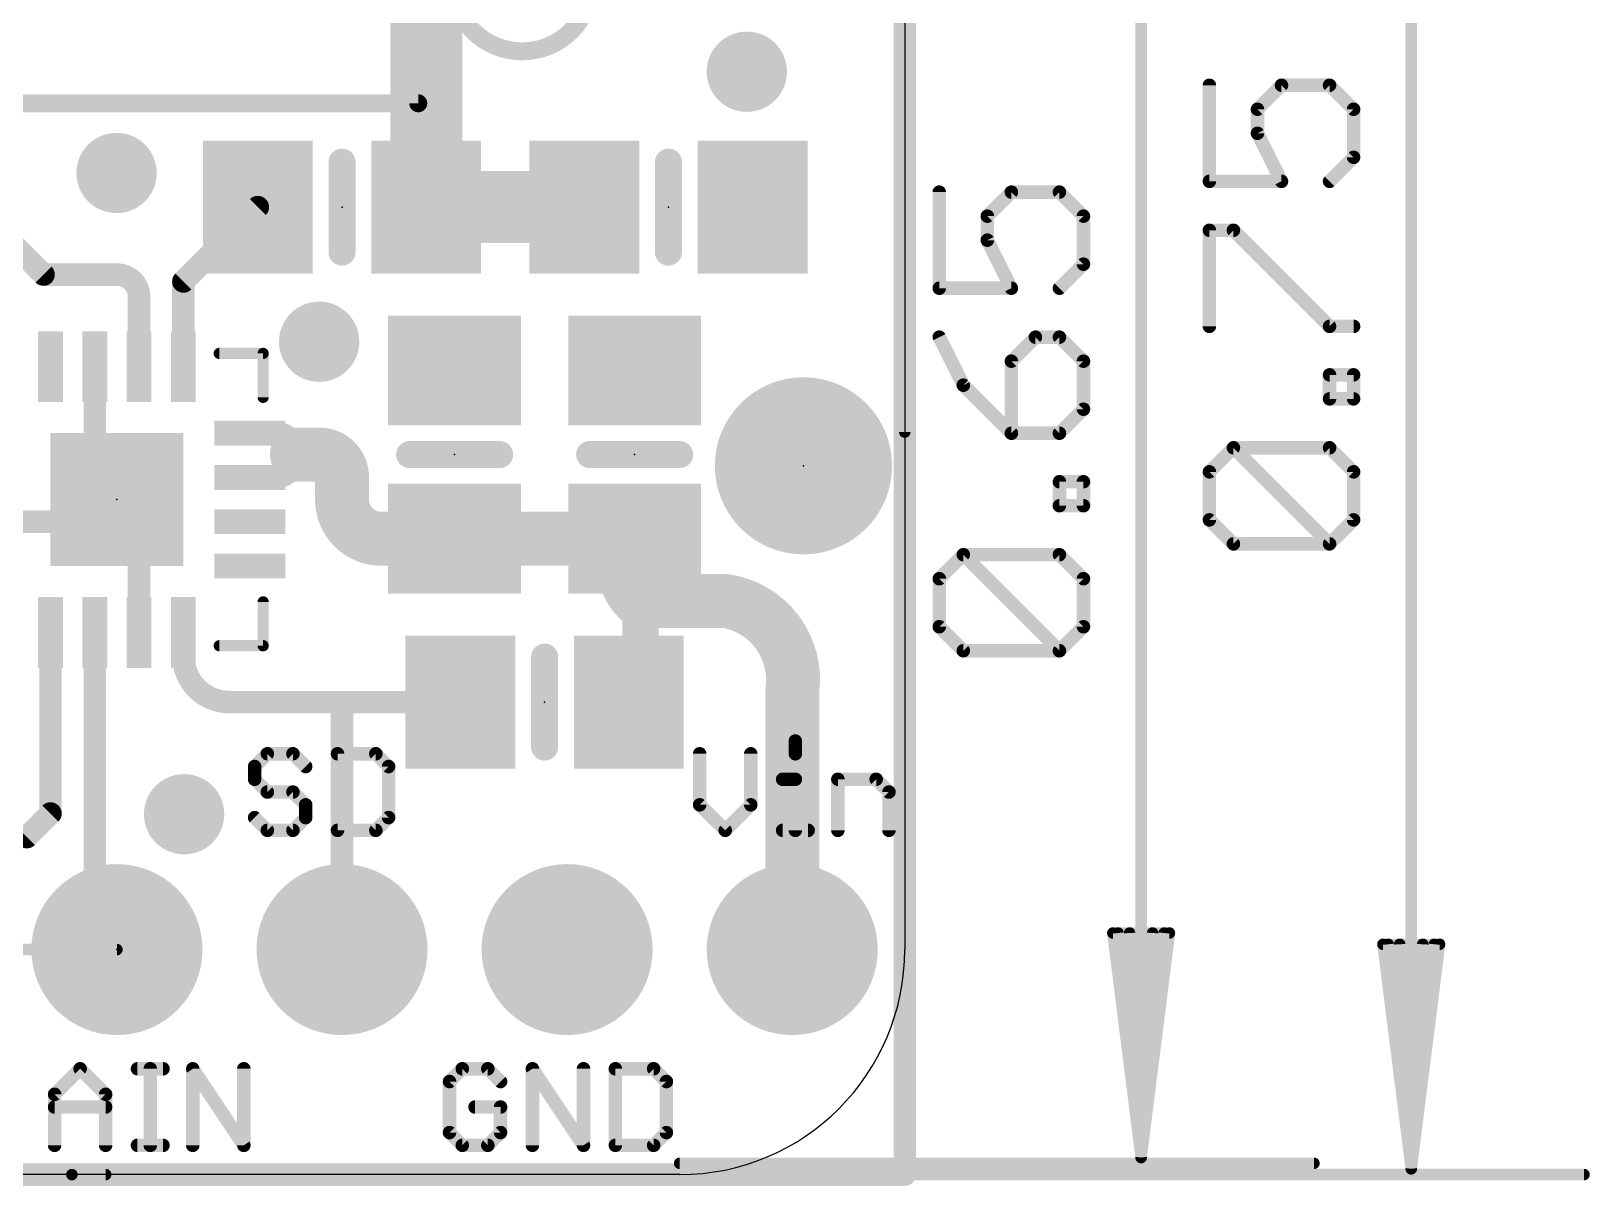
# Model space of a CAD drawing. Extents: x -8.1 to 25.5, y -5.3 to 27.8.
# Drawn here: x 7.92 to 25.51, y -0.13 to 12.91 of the extents above; entities that cross this region are included whole.
import ezdxf

# ---------------------------------------------------------------- set-up
doc = ezdxf.new("R2010")
doc.units = 0
for name, color, linetype in [('1', 12, 'CONTINUOUS'), ('16', 132, 'CONTINUOUS'), ('17', 110, 'CONTINUOUS'), ('18', 110, 'CONTINUOUS'), ('20', 53, 'CONTINUOUS'), ('21', 40, 'CONTINUOUS'), ('23', 53, 'CONTINUOUS'), ('39', 12, 'CONTINUOUS'), ('41', 12, 'CONTINUOUS'), ('47', 253, 'CONTINUOUS')]:
    doc.layers.add(name, color=color, linetype=linetype)

# ---------------------------------------------------------------- blocks, each defined once
blk = doc.blocks.new('RECT')
blk.add_solid([(-0.5, -0.5), (0.5, -0.5), (-0.5, 0.5), (0.5, 0.5)])
blk = doc.blocks.new('PIE')
at = {"const_width": 0.5}
blk.add_lwpolyline([(0, -0.25, 1), (0, 0.25, 1), (0, -0.25)], format="xyb", dxfattribs=at)
blk = doc.blocks.new('ROUNDP')
at = {"const_width": 0.5}
blk.add_lwpolyline([(0, -0.25, 1), (0, 0.25, 1), (0, -0.25)], format="xyb", dxfattribs=at)
blk = doc.blocks.new('ROUNDV')
at = {"const_width": 0.5}
blk.add_lwpolyline([(0, -0.25, 1), (0, 0.25, 1), (0, -0.25)], format="xyb", dxfattribs=at)

msp = doc.modelspace()

# ---------------------------------------------------------------- linework, layer by layer
at = {"layer": '1'}
for points, const_width in [([(17.78, 19.05), (17.78, 0)], 0.254), ([(12.38, 10.922), (12.38, 13.704)], 0.8128), ([(14.163, 10.922), (12.38, 10.922)], 0.8128), ([(8.062, 10.16), (7.3, 10.922)], 0.254), ([(9.64, 10.082), (10.48, 10.922)], 0.254), ([(8.89, 10.16), (8.062, 10.16)], 0.254), ([(9.64, 9.12), (9.64, 10.082)], 0.254), ([(9.14, 9.12), (9.14, 9.91)], 0.254), ([(8.64, 9.12), (8.64, 7.87)], 0.254), ([(10.39, 8.37), (10.68, 8.37)], 0.254), ([(11.176, 8.128), (10.922, 8.128)], 0.6096), ([(11.43, 7.62), (11.43, 7.874)], 0.6096), ([(10.39, 7.87), (10.664, 7.87)], 0.254), ([(7.39, 7.37), (8.64, 7.37)], 0.254), ([(9.14, 6.12), (9.14, 7.37)], 0.254), ([(12.7, 7.178), (11.872, 7.178)], 0.6096), ([(14.732, 7.178), (12.7, 7.178)], 0.6096), ([(15.748, 6.477), (14.798, 6.477)], 0.6096), ([(14.798, 6.477), (14.798, 4.958)], 0.4064), ([(8.14, 6.12), (8.14, 4.076)], 0.254), ([(8.64, 6.12), (8.64, 2.79)], 0.254), ([(9.64, 6.12), (9.64, 5.854)], 0.254), ([(16.51, 2.54), (16.51, 5.461)], 0.6096), ([(10.16, 5.334), (11.43, 5.334)], 0.254), ([(11.43, 5.334), (12.766, 5.334)], 0.254), ([(11.43, 2.54), (11.43, 5.334)], 0.254), ([(8.14, 4.076), (7.874, 3.81)], 0.254), ([(7.874, 3.81), (6.604, 3.81)], 0.254), ([(17.78, 0), (0, 0)], 0.254)]:
    msp.add_lwpolyline(points, dxfattribs=dict(at, const_width=const_width))
for points, const_width in [([(12.38, 11.1252, 1), (12.38, 10.7188)], 0.4064), ([(14.163, 10.7188, 1), (14.163, 11.1252)], 0.4064), ([(12.1768, 10.922, 1), (12.5832, 10.922)], 0.4064), ([(10.5249, 10.8771, 1), (10.4351, 10.9669)], 0.127), ([(8.062, 10.2235, 1), (8.062, 10.0965)], 0.127), ([(8.0171, 10.1151, 1), (8.1069, 10.2049)], 0.127), ([(9.14, 9.91, 0.4142), (8.89, 10.16)], 0.254), ([(8.89, 10.2235, 1), (8.89, 10.0965)], 0.127), ([(8.89, 10.0965, 1), (8.89, 10.2235)], 0.127), ([(9.7035, 10.082, 1), (9.5765, 10.082)], 0.127), ([(9.2035, 9.91, 1), (9.0765, 9.91)], 0.127), ([(9.5951, 10.1269, 1), (9.6849, 10.0371)], 0.127), ([(9.0765, 9.91, 1), (9.2035, 9.91)], 0.127), ([(8.7035, 9.12, 1), (8.5765, 9.12)], 0.127), ([(9.0765, 9.12, 1), (9.2035, 9.12)], 0.127), ([(9.5765, 9.12, 1), (9.7035, 9.12)], 0.127), ([(10.39, 8.4335, 1), (10.39, 8.3065)], 0.127), ([(10.922, 8.128, 0.4142), (10.68, 8.37)], 0.254), ([(10.68, 8.4335, 1), (10.68, 8.3065)], 0.127), ([(10.68, 8.3065, 1), (10.68, 8.4335)], 0.127), ([(10.922, 8.2804, 1), (10.922, 7.9756)], 0.3048), ([(11.43, 7.874, 0.4142), (11.176, 8.128)], 0.6096), ([(11.176, 8.2804, 1), (11.176, 7.9756)], 0.3048), ([(11.176, 7.9756, 1), (11.176, 8.2804)], 0.3048), ([(10.664, 7.87, 0.4142), (10.922, 8.128)], 0.254), ([(10.9855, 8.128, 1), (10.8585, 8.128)], 0.127), ([(10.8585, 8.128, 1), (10.9855, 8.128)], 0.127), ([(11.5824, 7.874, 1), (11.2776, 7.874)], 0.3048), ([(8.64, 7.87, 0.4142), (8.89, 7.62)], 0.254), ([(8.7035, 7.87, 1), (8.5765, 7.87)], 0.127), ([(8.5765, 7.87, 1), (8.7035, 7.87)], 0.127), ([(10.39, 7.9335, 1), (10.39, 7.8065)], 0.127), ([(10.664, 7.9335, 1), (10.664, 7.8065)], 0.127), ([(10.664, 7.8065, 1), (10.664, 7.9335)], 0.127), ([(11.2776, 7.874, 1), (11.5824, 7.874)], 0.3048), ([(11.43, 7.62, 0.4142), (11.872, 7.178)], 0.6096), ([(11.5824, 7.62, 1), (11.2776, 7.62)], 0.3048), ([(8.64, 7.37, 0.4142), (8.89, 7.62)], 0.254), ([(8.9535, 7.62, 1), (8.8265, 7.62)], 0.127), ([(9.14, 7.37, 0.4142), (8.89, 7.62)], 0.254), ([(8.89, 7.6835, 1), (8.89, 7.5565)], 0.127), ([(8.89, 7.5565, 1), (8.89, 7.6835)], 0.127), ([(11.2776, 7.62, 1), (11.5824, 7.62)], 0.3048), ([(8.64, 7.4335, 1), (8.64, 7.3065)], 0.127), ([(8.64, 7.3065, 1), (8.64, 7.4335)], 0.127), ([(9.2035, 7.37, 1), (9.0765, 7.37)], 0.127), ([(9.0765, 7.37, 1), (9.2035, 7.37)], 0.127), ([(11.872, 7.3304, 1), (11.872, 7.0256)], 0.3048), ([(11.872, 7.0256, 1), (11.872, 7.3304)], 0.3048), ([(12.7, 7.3304, 1), (12.7, 7.0256)], 0.3048), ([(12.7, 7.0256, 1), (12.7, 7.3304)], 0.3048), ([(14.732, 7.178, 0.4142), (14.798, 6.477)], 0.6096), ([(14.8494, 7.0808, 1), (14.6146, 7.2752)], 0.3048), ([(14.732, 7.0256, 1), (14.732, 7.3304)], 0.3048), ([(14.798, 6.6294, 1), (14.798, 6.3246)], 0.3048), ([(14.7008, 6.3596, 1), (14.8952, 6.5944)], 0.3048), ([(16.51, 5.461, 0.4142), (15.748, 6.477)], 0.6096), ([(15.7696, 6.6279, 1), (15.7264, 6.3261)], 0.3048), ([(15.748, 6.3246, 1), (15.748, 6.6294)], 0.3048), ([(14.8996, 6.477, 1), (14.6964, 6.477)], 0.2032), ([(8.2035, 6.12, 1), (8.0765, 6.12)], 0.127), ([(8.7035, 6.12, 1), (8.5765, 6.12)], 0.127), ([(9.0765, 6.12, 1), (9.2035, 6.12)], 0.127), ([(9.7035, 6.12, 1), (9.5765, 6.12)], 0.127), ([(9.64, 5.854, 0.4142), (10.16, 5.334)], 0.254), ([(9.7035, 5.854, 1), (9.5765, 5.854)], 0.127), ([(9.5765, 5.854, 1), (9.7035, 5.854)], 0.127), ([(16.6624, 5.461, 1), (16.3576, 5.461)], 0.3048), ([(16.3591, 5.4826, 1), (16.6609, 5.4394)], 0.3048), ([(10.16, 5.3975, 1), (10.16, 5.2705)], 0.127), ([(10.16, 5.2705, 1), (10.16, 5.3975)], 0.127), ([(11.43, 5.3975, 1), (11.43, 5.2705)], 0.127), ([(11.4935, 5.334, 1), (11.3665, 5.334)], 0.127), ([(11.43, 5.2705, 1), (11.43, 5.3975)], 0.127), ([(12.766, 5.2705, 1), (12.766, 5.3975)], 0.127), ([(14.666, 5.334, 0.4142), (14.798, 4.958)], 0.4064), ([(14.7576, 5.29, 1), (14.5744, 5.378)], 0.2032), ([(14.754, 4.8664, 1), (14.842, 5.0496)], 0.2032), ([(14.6964, 4.958, 1), (14.8996, 4.958)], 0.2032), ([(8.0765, 4.076, 1), (8.2035, 4.076)], 0.127), ([(8.1849, 4.0311, 1), (8.0951, 4.1209)], 0.127), ([(7.8291, 3.8549, 1), (7.9189, 3.7651)], 0.127), ([(7.874, 3.7465, 1), (7.874, 3.8735)], 0.127), ([(8.64, 2.79, 0.4142), (8.89, 2.54)], 0.254), ([(8.7035, 2.79, 1), (8.5765, 2.79)], 0.127), ([(8.5765, 2.79, 1), (8.7035, 2.79)], 0.127), ([(8.89, 2.4765, 1), (8.89, 2.6035)], 0.127), ([(16.3576, 2.54, 1), (16.6624, 2.54)], 0.3048), ([(11.3665, 2.54, 1), (11.4935, 2.54)], 0.127), ([(17.7165, 0, 1), (17.8435, 0)], 0.127), ([(17.78, -0.0635, 1), (17.78, 0.0635)], 0.127)]:
    msp.add_lwpolyline(points, format="xyb", dxfattribs=dict(at, const_width=const_width))
at = {"layer": '16', "const_width": 0.254}
for points in [[(17.78, 19.05), (17.78, 0)], [(17.78, 0), (0, 0)]]:
    msp.add_lwpolyline(points, dxfattribs=at)
at = {"layer": '16', "const_width": 0.127}
for points in [[(17.7165, 0, 1), (17.8435, 0)], [(17.78, -0.0635, 1), (17.78, 0.0635)]]:
    msp.add_lwpolyline(points, format="xyb", dxfattribs=at)
at = {"layer": '20'}
for p, q in [((17.78, 16.51), (17.78, 2.54)), ((15.24, 0), (2.54, 0))]:
    msp.add_line(p, q, dxfattribs=at)
msp.add_arc((15.24, 2.54), 2.54, 270, 0, dxfattribs=at)
at = {"layer": '21'}
for points, const_width in [([(12.29, 12.094), (12.29, 17.694)], 0.2032), ([(5.29, 12.094), (12.29, 12.094)], 0.2032), ([(11.43, 11.43), (11.43, 10.414)], 0.3048), ([(15.113, 11.43), (15.113, 10.414)], 0.3048), ([(10.045, 9.27), (10.54, 9.27)], 0.127), ([(10.54, 9.27), (10.54, 8.775)], 0.127), ([(12.192, 8.128), (13.208, 8.128)], 0.3048), ([(14.224, 8.128), (15.24, 8.128)], 0.3048), ([(10.54, 5.97), (10.54, 6.465)], 0.127), ([(10.045, 5.97), (10.54, 5.97)], 0.127), ([(13.716, 5.842), (13.716, 4.826)], 0.3048), ([(16.5454, 4.8946), (16.5454, 4.7505)], 0.1524), ([(10.5877, 4.7505), (10.4437, 4.6065)], 0.1524), ([(10.8758, 4.7505), (10.5877, 4.7505)], 0.1524), ([(11.0199, 4.6065), (10.8758, 4.7505)], 0.1524), ([(11.3792, 4.7505), (11.3792, 3.8862)], 0.1524), ([(11.8114, 4.7505), (11.3792, 4.7505)], 0.1524), ([(11.9554, 4.6065), (11.8114, 4.7505)], 0.1524), ([(15.4658, 4.7505), (15.4658, 4.1743)], 0.1524), ([(16.0421, 4.1743), (16.0421, 4.7505)], 0.1524), ([(10.4437, 4.6065), (10.4437, 4.4624)], 0.1524), ([(11.9554, 4.0303), (11.9554, 4.6065)], 0.1524), ([(10.4437, 4.4624), (10.5877, 4.3184)], 0.1524), ([(16.4014, 4.4624), (16.5454, 4.4624)], 0.1524), ([(16.5454, 4.4624), (16.5454, 3.8862)], 0.1524), ([(17.025, 3.8862), (17.025, 4.4624)], 0.1524), ([(17.025, 4.4624), (17.4572, 4.4624)], 0.1524), ([(17.4572, 4.4624), (17.6013, 4.3184)], 0.1524), ([(10.5877, 4.3184), (10.8758, 4.3184)], 0.1524), ([(10.8758, 4.3184), (11.0199, 4.1743)], 0.1524), ([(11.0199, 4.1743), (11.0199, 4.0303)], 0.1524), ([(15.4658, 4.1743), (15.754, 3.8862)], 0.1524), ([(15.754, 3.8862), (16.0421, 4.1743)], 0.1524), ([(17.6013, 4.3184), (17.6013, 3.8862)], 0.1524), ([(10.5877, 3.8862), (10.4437, 4.0303)], 0.1524), ([(11.0199, 4.0303), (10.8758, 3.8862)], 0.1524), ([(11.8114, 3.8862), (11.9554, 4.0303)], 0.1524), ([(10.8758, 3.8862), (10.5877, 3.8862)], 0.1524), ([(11.3792, 3.8862), (11.8114, 3.8862)], 0.1524), ([(16.4014, 3.8862), (16.6895, 3.8862)], 0.1524), ([(8.1866, 0.9064), (8.4747, 1.1945)], 0.1524), ([(8.4747, 1.1945), (8.7628, 0.9064)], 0.1524), ([(9.1221, 1.1945), (9.4102, 1.1945)], 0.1524), ([(9.2662, 0.3302), (9.2662, 1.1945)], 0.1524), ([(9.7458, 0.3302), (9.7458, 1.1945)], 0.1524), ([(9.7458, 1.1945), (10.322, 0.3302)], 0.1524), ([(10.322, 0.3302), (10.322, 1.1945)], 0.1524), ([(12.787, 1.1945), (12.6429, 1.0505)], 0.1524), ([(13.0751, 1.1945), (12.787, 1.1945)], 0.1524), ([(13.2191, 1.0505), (13.0751, 1.1945)], 0.1524), ([(13.5784, 0.3302), (13.5784, 1.1945)], 0.1524), ([(13.5784, 1.1945), (14.1547, 0.3302)], 0.1524), ([(14.1547, 0.3302), (14.1547, 1.1945)], 0.1524), ([(14.514, 1.1945), (14.514, 0.3302)], 0.1524), ([(14.9461, 1.1945), (14.514, 1.1945)], 0.1524), ([(15.0902, 1.0505), (14.9461, 1.1945)], 0.1524), ([(12.6429, 1.0505), (12.6429, 0.4743)], 0.1524), ([(15.0902, 0.4743), (15.0902, 1.0505)], 0.1524), ([(8.1866, 0.3302), (8.1866, 0.9064)], 0.1524), ([(8.7628, 0.9064), (8.7628, 0.3302)], 0.1524), ([(8.1866, 0.7624), (8.7628, 0.7624)], 0.1524), ([(13.2191, 0.7624), (12.931, 0.7624)], 0.1524), ([(13.2191, 0.4743), (13.2191, 0.7624)], 0.1524), ([(12.6429, 0.4743), (12.787, 0.3302)], 0.1524), ([(13.0751, 0.3302), (13.2191, 0.4743)], 0.1524), ([(14.9461, 0.3302), (15.0902, 0.4743)], 0.1524), ([(9.1221, 0.3302), (9.4102, 0.3302)], 0.1524), ([(12.787, 0.3302), (13.0751, 0.3302)], 0.1524), ([(14.514, 0.3302), (14.9461, 0.3302)], 0.1524)]:
    msp.add_lwpolyline(points, dxfattribs=dict(at, const_width=const_width))
for points, const_width in [([(13.462, 12.6803, 1), (13.462, 14.2437, 1), (13.462, 12.6803)], 0.2032), ([(12.2392, 12.094, 1), (12.3408, 12.094)], 0.1016), ([(12.29, 12.0432, 1), (12.29, 12.1448)], 0.1016), ([(11.5062, 11.43, 1), (11.3538, 11.43)], 0.1524), ([(15.1892, 11.43, 1), (15.0368, 11.43)], 0.1524), ([(11.3538, 10.414, 1), (11.5062, 10.414)], 0.1524), ([(15.0368, 10.414, 1), (15.1892, 10.414)], 0.1524), ([(10.045, 9.3018, 1), (10.045, 9.2382)], 0.0635), ([(10.5718, 9.27, 1), (10.5083, 9.27)], 0.0635), ([(10.54, 9.2382, 1), (10.54, 9.3018)], 0.0635), ([(10.5083, 8.775, 1), (10.5718, 8.775)], 0.0635), ([(12.192, 8.2042, 1), (12.192, 8.0518)], 0.1524), ([(13.208, 8.0518, 1), (13.208, 8.2042)], 0.1524), ([(14.224, 8.2042, 1), (14.224, 8.0518)], 0.1524), ([(15.24, 8.0518, 1), (15.24, 8.2042)], 0.1524), ([(10.5718, 6.465, 1), (10.5083, 6.465)], 0.0635), ([(10.045, 6.0018, 1), (10.045, 5.9383)], 0.0635), ([(10.5083, 5.97, 1), (10.5718, 5.97)], 0.0635), ([(10.54, 5.9383, 1), (10.54, 6.0018)], 0.0635), ([(13.7922, 5.842, 1), (13.6398, 5.842)], 0.1524), ([(16.5835, 4.8946, 1), (16.5073, 4.8946)], 0.0762), ([(10.5877, 4.7886, 1), (10.5877, 4.7124)], 0.0762), ([(10.6147, 4.7236, 1), (10.5608, 4.7775)], 0.0762), ([(10.9028, 4.7775, 1), (10.8489, 4.7236)], 0.0762), ([(10.8758, 4.7124, 1), (10.8758, 4.7886)], 0.0762), ([(11.4173, 4.7505, 1), (11.3411, 4.7505)], 0.0762), ([(11.3792, 4.7886, 1), (11.3792, 4.7124)], 0.0762), ([(11.8383, 4.7775, 1), (11.7844, 4.7236)], 0.0762), ([(11.8114, 4.7124, 1), (11.8114, 4.7886)], 0.0762), ([(13.6398, 4.826, 1), (13.7922, 4.826)], 0.1524), ([(15.5039, 4.7505, 1), (15.4277, 4.7505)], 0.0762), ([(16.0802, 4.7505, 1), (16.004, 4.7505)], 0.0762), ([(16.5073, 4.7505, 1), (16.5835, 4.7505)], 0.0762), ([(10.4167, 4.6334, 1), (10.4706, 4.5795)], 0.0762), ([(10.4818, 4.6065, 1), (10.4056, 4.6065)], 0.0762), ([(10.993, 4.5795, 1), (11.0468, 4.6334)], 0.0762), ([(11.9935, 4.6065, 1), (11.9173, 4.6065)], 0.0762), ([(11.9285, 4.5795, 1), (11.9824, 4.6334)], 0.0762), ([(10.4706, 4.4894, 1), (10.4167, 4.4355)], 0.0762), ([(10.4056, 4.4624, 1), (10.4818, 4.4624)], 0.0762), ([(16.4014, 4.5005, 1), (16.4014, 4.4243)], 0.0762), ([(16.5835, 4.4624, 1), (16.5073, 4.4624)], 0.0762), ([(16.5454, 4.4243, 1), (16.5454, 4.5005)], 0.0762), ([(17.0631, 4.4624, 1), (16.9869, 4.4624)], 0.0762), ([(17.025, 4.5005, 1), (17.025, 4.4243)], 0.0762), ([(17.4841, 4.4894, 1), (17.4303, 4.4355)], 0.0762), ([(17.4572, 4.4243, 1), (17.4572, 4.5005)], 0.0762), ([(10.5877, 4.3565, 1), (10.5877, 4.2803)], 0.0762), ([(10.5608, 4.2914, 1), (10.6147, 4.3453)], 0.0762), ([(10.9028, 4.3453, 1), (10.8489, 4.2914)], 0.0762), ([(10.8758, 4.2803, 1), (10.8758, 4.3565)], 0.0762), ([(11.058, 4.1743, 1), (10.9818, 4.1743)], 0.0762), ([(10.993, 4.1474, 1), (11.0468, 4.2013)], 0.0762), ([(15.4928, 4.2013, 1), (15.4389, 4.1474)], 0.0762), ([(16.069, 4.1474, 1), (16.0151, 4.2013)], 0.0762), ([(17.6394, 4.3184, 1), (17.5632, 4.3184)], 0.0762), ([(17.5743, 4.2914, 1), (17.6282, 4.3453)], 0.0762), ([(10.4706, 4.0572, 1), (10.4167, 4.0033)], 0.0762), ([(10.9818, 4.0303, 1), (11.058, 4.0303)], 0.0762), ([(11.0468, 4.0033, 1), (10.993, 4.0572)], 0.0762), ([(11.9173, 4.0303, 1), (11.9935, 4.0303)], 0.0762), ([(11.9824, 4.0033, 1), (11.9285, 4.0572)], 0.0762), ([(15.4277, 4.1743, 1), (15.5039, 4.1743)], 0.0762), ([(16.004, 4.1743, 1), (16.0802, 4.1743)], 0.0762), ([(10.5877, 3.9243, 1), (10.5877, 3.8481)], 0.0762), ([(10.5608, 3.8593, 1), (10.6147, 3.9131)], 0.0762), ([(10.8489, 3.9131, 1), (10.9028, 3.8593)], 0.0762), ([(10.8758, 3.8481, 1), (10.8758, 3.9243)], 0.0762), ([(11.3792, 3.9243, 1), (11.3792, 3.8481)], 0.0762), ([(11.3411, 3.8862, 1), (11.4173, 3.8862)], 0.0762), ([(11.7844, 3.9131, 1), (11.8383, 3.8593)], 0.0762), ([(11.8114, 3.8481, 1), (11.8114, 3.9243)], 0.0762), ([(15.727, 3.9131, 1), (15.7809, 3.8593)], 0.0762), ([(15.727, 3.8593, 1), (15.7809, 3.9131)], 0.0762), ([(16.4014, 3.9243, 1), (16.4014, 3.8481)], 0.0762), ([(16.5073, 3.8862, 1), (16.5835, 3.8862)], 0.0762), ([(16.6895, 3.8481, 1), (16.6895, 3.9243)], 0.0762), ([(16.9869, 3.8862, 1), (17.0631, 3.8862)], 0.0762), ([(17.5632, 3.8862, 1), (17.6394, 3.8862)], 0.0762), ([(8.5017, 1.2215, 1), (8.4478, 1.1676)], 0.0762), ([(8.5017, 1.1676, 1), (8.4478, 1.2215)], 0.0762), ([(9.1221, 1.2326, 1), (9.1221, 1.1564)], 0.0762), ([(9.3043, 1.1945, 1), (9.2281, 1.1945)], 0.0762), ([(9.4102, 1.1564, 1), (9.4102, 1.2326)], 0.0762), ([(9.7775, 1.2157, 1), (9.7141, 1.1734)], 0.0762), ([(9.7839, 1.1945, 1), (9.7077, 1.1945)], 0.0762), ([(10.3601, 1.1945, 1), (10.2839, 1.1945)], 0.0762), ([(12.787, 1.2326, 1), (12.787, 1.1564)], 0.0762), ([(12.8139, 1.1676, 1), (12.76, 1.2215)], 0.0762), ([(13.102, 1.2215, 1), (13.0481, 1.1676)], 0.0762), ([(13.0751, 1.1564, 1), (13.0751, 1.2326)], 0.0762), ([(13.6101, 1.2157, 1), (13.5467, 1.1734)], 0.0762), ([(13.6165, 1.1945, 1), (13.5403, 1.1945)], 0.0762), ([(14.1928, 1.1945, 1), (14.1166, 1.1945)], 0.0762), ([(14.5521, 1.1945, 1), (14.4759, 1.1945)], 0.0762), ([(14.514, 1.2326, 1), (14.514, 1.1564)], 0.0762), ([(14.9731, 1.2215, 1), (14.9192, 1.1676)], 0.0762), ([(14.9461, 1.1564, 1), (14.9461, 1.2326)], 0.0762), ([(12.681, 1.0505, 1), (12.6048, 1.0505)], 0.0762), ([(12.616, 1.0774, 1), (12.6699, 1.0235)], 0.0762), ([(13.1922, 1.0235, 1), (13.2461, 1.0774)], 0.0762), ([(15.1283, 1.0505, 1), (15.0521, 1.0505)], 0.0762), ([(15.0632, 1.0235, 1), (15.1171, 1.0774)], 0.0762), ([(8.2247, 0.9064, 1), (8.1485, 0.9064)], 0.0762), ([(8.1597, 0.9334, 1), (8.2135, 0.8795)], 0.0762), ([(8.8009, 0.9064, 1), (8.7247, 0.9064)], 0.0762), ([(8.7359, 0.8795, 1), (8.7898, 0.9334)], 0.0762), ([(8.1866, 0.8005, 1), (8.1866, 0.7243)], 0.0762), ([(8.7628, 0.7243, 1), (8.7628, 0.8005)], 0.0762), ([(12.931, 0.8005, 1), (12.931, 0.7243)], 0.0762), ([(13.2572, 0.7624, 1), (13.181, 0.7624)], 0.0762), ([(13.2191, 0.7243, 1), (13.2191, 0.8005)], 0.0762), ([(12.6699, 0.5012, 1), (12.616, 0.4473)], 0.0762), ([(13.2461, 0.4473, 1), (13.1922, 0.5012)], 0.0762), ([(15.1171, 0.4473, 1), (15.0632, 0.5012)], 0.0762), ([(8.1485, 0.3302, 1), (8.2247, 0.3302)], 0.0762), ([(8.7247, 0.3302, 1), (8.8009, 0.3302)], 0.0762), ([(9.1221, 0.3683, 1), (9.1221, 0.2921)], 0.0762), ([(9.2281, 0.3302, 1), (9.3043, 0.3302)], 0.0762), ([(9.4102, 0.2921, 1), (9.4102, 0.3683)], 0.0762), ([(9.7077, 0.3302, 1), (9.7839, 0.3302)], 0.0762), ([(10.2839, 0.3302, 1), (10.3601, 0.3302)], 0.0762), ([(10.2903, 0.3091, 1), (10.3537, 0.3513)], 0.0762), ([(12.6048, 0.4743, 1), (12.681, 0.4743)], 0.0762), ([(12.787, 0.3683, 1), (12.787, 0.2921)], 0.0762), ([(12.76, 0.3033, 1), (12.8139, 0.3571)], 0.0762), ([(13.0481, 0.3571, 1), (13.102, 0.3033)], 0.0762), ([(13.0751, 0.2921, 1), (13.0751, 0.3683)], 0.0762), ([(13.181, 0.4743, 1), (13.2572, 0.4743)], 0.0762), ([(13.5403, 0.3302, 1), (13.6165, 0.3302)], 0.0762), ([(14.1166, 0.3302, 1), (14.1928, 0.3302)], 0.0762), ([(14.123, 0.3091, 1), (14.1864, 0.3513)], 0.0762), ([(14.514, 0.3683, 1), (14.514, 0.2921)], 0.0762), ([(14.4759, 0.3302, 1), (14.5521, 0.3302)], 0.0762), ([(14.9192, 0.3571, 1), (14.9731, 0.3033)], 0.0762), ([(14.9461, 0.2921, 1), (14.9461, 0.3683)], 0.0762), ([(15.0521, 0.4743, 1), (15.1283, 0.4743)], 0.0762)]:
    msp.add_lwpolyline(points, format="xyb", dxfattribs=dict(at, const_width=const_width))
at = {"layer": '23'}
for p in [(11.43, 10.922), (15.113, 10.922), (12.7, 8.128), (14.732, 8.128), (16.637, 8.001), (8.89, 7.62), (13.716, 5.334), (8.89, 2.54)]:
    msp.add_point(p, dxfattribs=at)
at = {"layer": '39'}
for points, const_width in [([(16.637, 8.751, 0.4142), (15.887, 8.001)], 0.5), ([(17.387, 8.001, 0.4142), (16.637, 8.751)], 0.5), ([(16.637, 8.876, 1), (16.637, 8.626)], 0.25), ([(16.637, 8.626, 1), (16.637, 8.876)], 0.25), ([(15.887, 8.001, 0.4142), (16.637, 7.251)], 0.5), ([(16.012, 8.001, 1), (15.762, 8.001)], 0.25), ([(15.762, 8.001, 1), (16.012, 8.001)], 0.25), ([(16.637, 7.251, 0.4142), (17.387, 8.001)], 0.5), ([(17.512, 8.001, 1), (17.262, 8.001)], 0.25), ([(17.262, 8.001, 1), (17.512, 8.001)], 0.25), ([(16.637, 7.376, 1), (16.637, 7.126)], 0.25), ([(16.637, 7.126, 1), (16.637, 7.376)], 0.25)]:
    msp.add_lwpolyline(points, format="xyb", dxfattribs=dict(at, const_width=const_width))
at = {"layer": '41'}
for points, const_width in [([(16.637, 8.751, 0.4142), (15.887, 8.001)], 0.5), ([(17.387, 8.001, 0.4142), (16.637, 8.751)], 0.5), ([(16.637, 8.876, 1), (16.637, 8.626)], 0.25), ([(16.637, 8.626, 1), (16.637, 8.876)], 0.25), ([(15.887, 8.001, 0.4142), (16.637, 7.251)], 0.5), ([(16.012, 8.001, 1), (15.762, 8.001)], 0.25), ([(15.762, 8.001, 1), (16.012, 8.001)], 0.25), ([(16.637, 7.251, 0.4142), (17.387, 8.001)], 0.5), ([(17.512, 8.001, 1), (17.262, 8.001)], 0.25), ([(17.262, 8.001, 1), (17.512, 8.001)], 0.25), ([(16.637, 7.376, 1), (16.637, 7.126)], 0.25), ([(16.637, 7.126, 1), (16.637, 7.376)], 0.25)]:
    msp.add_lwpolyline(points, format="xyb", dxfattribs=dict(at, const_width=const_width))
at = {"layer": '47'}
for points, const_width in [([(17.78, 8.382), (17.78, 27.35)], 0.13), ([(23.495, 0.065), (23.495, 18.985)], 0.13), ([(20.447, 0.192), (20.447, 16.445)], 0.13), ([(21.2173, 12.2974), (21.2173, 11.2127)], 0.1524), ([(21.7596, 12.0262), (22.0308, 12.2974)], 0.1524), ([(22.0308, 12.2974), (22.5731, 12.2974)], 0.1524), ([(22.5731, 12.2974), (22.8443, 12.0262)], 0.1524), ([(21.7596, 11.755), (21.7596, 12.0262)], 0.1524), ([(22.8443, 12.0262), (22.8443, 11.4839)], 0.1524), ([(22.0308, 11.2127), (21.7596, 11.755)], 0.1524), ([(22.8443, 11.4839), (22.5731, 11.2127)], 0.1524), ([(21.2173, 11.2127), (22.0308, 11.2127)], 0.1524), ([(18.1693, 11.0909), (18.1693, 10.0062)], 0.1524), ([(18.7116, 10.8197), (18.9828, 11.0909)], 0.1524), ([(18.9828, 11.0909), (19.5251, 11.0909)], 0.1524), ([(19.5251, 11.0909), (19.7963, 10.8197)], 0.1524), ([(18.7116, 10.5485), (18.7116, 10.8197)], 0.1524), ([(19.7963, 10.8197), (19.7963, 10.2774)], 0.1524), ([(21.2173, 9.5755), (21.2173, 10.6602)], 0.1524), ([(21.2173, 10.6602), (21.4885, 10.6602)], 0.1524), ([(21.4885, 10.6602), (22.5731, 9.5755)], 0.1524), ([(18.9828, 10.0062), (18.7116, 10.5485)], 0.1524), ([(19.7963, 10.2774), (19.5251, 10.0062)], 0.1524), ([(18.1693, 10.0062), (18.9828, 10.0062)], 0.1524), ([(18.1693, 9.4537), (18.4405, 8.9114)], 0.1524), ([(19.254, 9.4537), (18.9828, 9.1825)], 0.1524), ([(19.5251, 9.4537), (19.254, 9.4537)], 0.1524), ([(19.7963, 9.1825), (19.5251, 9.4537)], 0.1524), ([(22.5731, 9.5755), (22.8443, 9.5755)], 0.1524), ([(18.9828, 9.1825), (18.9828, 8.369)], 0.1524), ([(19.7963, 8.6402), (19.7963, 9.1825)], 0.1524), ([(18.4405, 8.9114), (18.9828, 8.369)], 0.1524), ([(22.5731, 8.757), (22.5731, 9.0281)], 0.1524), ([(22.5731, 9.0281), (22.8443, 9.0281)], 0.1524), ([(22.8443, 9.0281), (22.8443, 8.757)], 0.1524), ([(22.8443, 8.757), (22.5731, 8.757)], 0.1524), ([(19.5251, 8.369), (19.7963, 8.6402)], 0.1524), ([(18.9828, 8.369), (19.5251, 8.369)], 0.1524), ([(21.2173, 7.9333), (21.4885, 8.2045)], 0.1524), ([(21.4885, 8.2045), (22.5731, 8.2045)], 0.1524), ([(22.5731, 7.1198), (21.4885, 8.2045)], 0.1524), ([(22.5731, 8.2045), (22.8443, 7.9333)], 0.1524), ([(21.2173, 7.391), (21.2173, 7.9333)], 0.1524), ([(22.8443, 7.9333), (22.8443, 7.391)], 0.1524), ([(19.5251, 7.5505), (19.5251, 7.8216)], 0.1524), ([(19.5251, 7.8216), (19.7963, 7.8216)], 0.1524), ([(19.7963, 7.8216), (19.7963, 7.5505)], 0.1524), ([(19.7963, 7.5505), (19.5251, 7.5505)], 0.1524), ([(21.4885, 7.1198), (21.2173, 7.391)], 0.1524), ([(22.8443, 7.391), (22.5731, 7.1198)], 0.1524), ([(18.1693, 6.7268), (18.4405, 6.998)], 0.1524), ([(18.4405, 6.998), (19.5251, 6.998)], 0.1524), ([(19.5251, 5.9133), (18.4405, 6.998)], 0.1524), ([(19.5251, 6.998), (19.7963, 6.7268)], 0.1524), ([(22.5731, 7.1198), (21.4885, 7.1198)], 0.1524), ([(18.1693, 6.1845), (18.1693, 6.7268)], 0.1524), ([(19.7963, 6.7268), (19.7963, 6.1845)], 0.1524), ([(18.4405, 5.9133), (18.1693, 6.1845)], 0.1524), ([(19.7963, 6.1845), (19.5251, 5.9133)], 0.1524), ([(19.5251, 5.9133), (18.4405, 5.9133)], 0.1524), ([(20.447, 0.192), (20.1278, 2.727)], 0.13), ([(20.1278, 2.727), (20.7662, 2.727)], 0.13), ([(20.447, 0.192), (20.187, 2.727)], 0.13), ([(20.447, 0.192), (20.317, 2.727)], 0.13), ([(20.7662, 2.727), (20.447, 0.192)], 0.13), ([(20.577, 2.727), (20.447, 0.192)], 0.13), ([(20.707, 2.727), (20.447, 0.192)], 0.13), ([(23.495, 0.065), (23.1758, 2.6)], 0.13), ([(23.1758, 2.6), (23.8142, 2.6)], 0.13), ([(23.495, 0.065), (23.235, 2.6)], 0.13), ([(23.495, 0.065), (23.365, 2.6)], 0.13), ([(23.8142, 2.6), (23.495, 0.065)], 0.13), ([(23.625, 2.6), (23.495, 0.065)], 0.13), ([(23.755, 2.6), (23.495, 0.065)], 0.13), ([(8.89, 2.54), (-3.855, 2.54)], 0.13), ([(15.24, 0.127), (22.397, 0.127)], 0.13), ([(8.763, 0), (-7.665, 0)], 0.13), ([(8.382, 0), (-3.855, 0)], 0.13), ([(8.382, 0), (25.445, 0)], 0.13)]:
    msp.add_lwpolyline(points, dxfattribs=dict(at, const_width=const_width))
for points, const_width in [([(21.2554, 12.2974, 1), (21.1792, 12.2974)], 0.0762), ([(22.0308, 12.3355, 1), (22.0308, 12.2593)], 0.0762), ([(22.0577, 12.2704, 1), (22.0039, 12.3243)], 0.0762), ([(22.6001, 12.3243, 1), (22.5462, 12.2704)], 0.0762), ([(22.5731, 12.2593, 1), (22.5731, 12.3355)], 0.0762), ([(21.7977, 12.0262, 1), (21.7215, 12.0262)], 0.0762), ([(21.7327, 12.0531, 1), (21.7866, 11.9993)], 0.0762), ([(22.8824, 12.0262, 1), (22.8062, 12.0262)], 0.0762), ([(22.8174, 11.9993, 1), (22.8712, 12.0531)], 0.0762), ([(21.7215, 11.755, 1), (21.7977, 11.755)], 0.0762), ([(21.7937, 11.7721, 1), (21.7256, 11.738)], 0.0762), ([(22.8062, 11.4839, 1), (22.8824, 11.4839)], 0.0762), ([(22.8712, 11.4569, 1), (22.8174, 11.5108)], 0.0762), ([(21.2173, 11.2508, 1), (21.2173, 11.1746)], 0.0762), ([(21.9967, 11.1957, 1), (22.0649, 11.2297)], 0.0762), ([(22.0308, 11.1746, 1), (22.0308, 11.2508)], 0.0762), ([(22.5462, 11.2396, 1), (22.6001, 11.1858)], 0.0762), ([(18.2074, 11.0909, 1), (18.1312, 11.0909)], 0.0762), ([(18.9828, 11.129, 1), (18.9828, 11.0528)], 0.0762), ([(19.0097, 11.0639, 1), (18.9559, 11.1178)], 0.0762), ([(19.5521, 11.1178, 1), (19.4982, 11.0639)], 0.0762), ([(19.5251, 11.0528, 1), (19.5251, 11.129)], 0.0762), ([(21.1792, 11.2127, 1), (21.2554, 11.2127)], 0.0762), ([(18.7497, 10.8197, 1), (18.6735, 10.8197)], 0.0762), ([(18.6847, 10.8466, 1), (18.7386, 10.7928)], 0.0762), ([(19.8344, 10.8197, 1), (19.7582, 10.8197)], 0.0762), ([(19.7694, 10.7928, 1), (19.8232, 10.8466)], 0.0762), ([(21.2554, 10.6602, 1), (21.1792, 10.6602)], 0.0762), ([(21.2173, 10.6983, 1), (21.2173, 10.6221)], 0.0762), ([(21.5154, 10.6871, 1), (21.4615, 10.6333)], 0.0762), ([(21.4885, 10.6221, 1), (21.4885, 10.6983)], 0.0762), ([(18.6735, 10.5485, 1), (18.7497, 10.5485)], 0.0762), ([(18.7457, 10.5656, 1), (18.6776, 10.5315)], 0.0762), ([(19.7582, 10.2774, 1), (19.8344, 10.2774)], 0.0762), ([(19.8232, 10.2504, 1), (19.7694, 10.3043)], 0.0762), ([(18.1693, 10.0443, 1), (18.1693, 9.9681)], 0.0762), ([(18.1312, 10.0062, 1), (18.2074, 10.0062)], 0.0762), ([(18.9487, 9.9892, 1), (19.0169, 10.0232)], 0.0762), ([(18.9828, 9.9681, 1), (18.9828, 10.0443)], 0.0762), ([(19.4982, 10.0331, 1), (19.5521, 9.9793)], 0.0762), ([(18.2034, 9.4707, 1), (18.1352, 9.4367)], 0.0762), ([(19.254, 9.4918, 1), (19.254, 9.4156)], 0.0762), ([(19.2809, 9.4268, 1), (19.227, 9.4806)], 0.0762), ([(19.5521, 9.4806, 1), (19.4982, 9.4268)], 0.0762), ([(19.5251, 9.4156, 1), (19.5251, 9.4918)], 0.0762), ([(21.1792, 9.5755, 1), (21.2554, 9.5755)], 0.0762), ([(22.5731, 9.6136, 1), (22.5731, 9.5374)], 0.0762), ([(22.5462, 9.5486, 1), (22.6001, 9.6025)], 0.0762), ([(22.8443, 9.5374, 1), (22.8443, 9.6136)], 0.0762), ([(19.0209, 9.1825, 1), (18.9447, 9.1825)], 0.0762), ([(18.9559, 9.2095, 1), (19.0097, 9.1556)], 0.0762), ([(19.8344, 9.1825, 1), (19.7582, 9.1825)], 0.0762), ([(19.7694, 9.1556, 1), (19.8232, 9.2095)], 0.0762), ([(18.4674, 8.9383, 1), (18.4135, 8.8844)], 0.0762), ([(22.6112, 9.0281, 1), (22.535, 9.0281)], 0.0762), ([(22.5731, 9.0662, 1), (22.5731, 8.99)], 0.0762), ([(22.8824, 9.0281, 1), (22.8062, 9.0281)], 0.0762), ([(22.8443, 8.99, 1), (22.8443, 9.0662)], 0.0762), ([(18.4064, 8.8943, 1), (18.4746, 8.9284)], 0.0762), ([(22.5731, 8.7951, 1), (22.5731, 8.7189)], 0.0762), ([(22.535, 8.757, 1), (22.6112, 8.757)], 0.0762), ([(22.8062, 8.757, 1), (22.8824, 8.757)], 0.0762), ([(22.8443, 8.7189, 1), (22.8443, 8.7951)], 0.0762), ([(19.7582, 8.6402, 1), (19.8344, 8.6402)], 0.0762), ([(19.8232, 8.6133, 1), (19.7694, 8.6671)], 0.0762), ([(18.9828, 8.4071, 1), (18.9828, 8.3309)], 0.0762), ([(19.5251, 8.3309, 1), (19.5251, 8.4071)], 0.0762), ([(17.7475, 8.382, 1), (17.8125, 8.382)], 0.065), ([(18.9447, 8.369, 1), (19.0209, 8.369)], 0.0762), ([(18.9559, 8.3421, 1), (19.0097, 8.396)], 0.0762), ([(19.4982, 8.396, 1), (19.5521, 8.3421)], 0.0762), ([(21.5154, 8.2314, 1), (21.4615, 8.1775)], 0.0762), ([(21.4885, 8.2426, 1), (21.4885, 8.1664)], 0.0762), ([(21.5154, 8.1775, 1), (21.4615, 8.2314)], 0.0762), ([(22.6001, 8.2314, 1), (22.5462, 8.1775)], 0.0762), ([(22.5731, 8.1664, 1), (22.5731, 8.2426)], 0.0762), ([(21.2554, 7.9333, 1), (21.1792, 7.9333)], 0.0762), ([(21.1904, 7.9602, 1), (21.2443, 7.9064)], 0.0762), ([(22.8824, 7.9333, 1), (22.8062, 7.9333)], 0.0762), ([(22.8174, 7.9064, 1), (22.8712, 7.9602)], 0.0762), ([(19.5632, 7.8216, 1), (19.487, 7.8216)], 0.0762), ([(19.5251, 7.8597, 1), (19.5251, 7.7835)], 0.0762), ([(19.8344, 7.8216, 1), (19.7582, 7.8216)], 0.0762), ([(19.7963, 7.7835, 1), (19.7963, 7.8597)], 0.0762), ([(19.5251, 7.5886, 1), (19.5251, 7.5124)], 0.0762), ([(19.487, 7.5505, 1), (19.5632, 7.5505)], 0.0762), ([(19.7582, 7.5505, 1), (19.8344, 7.5505)], 0.0762), ([(19.7963, 7.5124, 1), (19.7963, 7.5886)], 0.0762), ([(21.2443, 7.4179, 1), (21.1904, 7.364)], 0.0762), ([(21.1792, 7.391, 1), (21.2554, 7.391)], 0.0762), ([(22.8062, 7.391, 1), (22.8824, 7.391)], 0.0762), ([(22.8712, 7.364, 1), (22.8174, 7.4179)], 0.0762), ([(18.4674, 7.0249, 1), (18.4135, 6.971)], 0.0762), ([(18.4405, 7.0361, 1), (18.4405, 6.9599)], 0.0762), ([(18.4674, 6.971, 1), (18.4135, 7.0249)], 0.0762), ([(19.5521, 7.0249, 1), (19.4982, 6.971)], 0.0762), ([(19.5251, 6.9599, 1), (19.5251, 7.0361)], 0.0762), ([(21.4885, 7.1579, 1), (21.4885, 7.0817)], 0.0762), ([(21.4615, 7.0929, 1), (21.5154, 7.1468)], 0.0762), ([(22.5462, 7.1468, 1), (22.6001, 7.0929)], 0.0762), ([(22.5462, 7.0929, 1), (22.6001, 7.1468)], 0.0762), ([(22.5731, 7.0817, 1), (22.5731, 7.1579)], 0.0762), ([(18.2074, 6.7268, 1), (18.1312, 6.7268)], 0.0762), ([(18.1424, 6.7537, 1), (18.1963, 6.6999)], 0.0762), ([(19.8344, 6.7268, 1), (19.7582, 6.7268)], 0.0762), ([(19.7694, 6.6999, 1), (19.8232, 6.7537)], 0.0762), ([(18.1963, 6.2114, 1), (18.1424, 6.1575)], 0.0762), ([(18.1312, 6.1845, 1), (18.2074, 6.1845)], 0.0762), ([(19.7582, 6.1845, 1), (19.8344, 6.1845)], 0.0762), ([(19.8232, 6.1575, 1), (19.7694, 6.2114)], 0.0762), ([(18.4405, 5.9514, 1), (18.4405, 5.8752)], 0.0762), ([(19.5251, 5.8752, 1), (19.5251, 5.9514)], 0.0762), ([(18.4135, 5.8864, 1), (18.4674, 5.9403)], 0.0762), ([(19.4982, 5.9403, 1), (19.5521, 5.8864)], 0.0762), ([(19.4982, 5.8864, 1), (19.5521, 5.9403)], 0.0762), ([(20.16, 2.7311, 1), (20.0955, 2.7229)], 0.065), ([(20.1278, 2.7595, 1), (20.1278, 2.6945)], 0.065), ([(20.2193, 2.7303, 1), (20.1547, 2.7237)], 0.065), ([(20.3495, 2.7287, 1), (20.2845, 2.7253)], 0.065), ([(20.6095, 2.7253, 1), (20.5445, 2.7287)], 0.065), ([(20.7393, 2.7237, 1), (20.6747, 2.7303)], 0.065), ([(20.7985, 2.7229, 1), (20.734, 2.7311)], 0.065), ([(20.7662, 2.6945, 1), (20.7662, 2.7595)], 0.065), ([(23.208, 2.6041, 1), (23.1435, 2.5959)], 0.065), ([(23.1758, 2.6325, 1), (23.1758, 2.5675)], 0.065), ([(23.2673, 2.6033, 1), (23.2027, 2.5967)], 0.065), ([(23.3975, 2.6017, 1), (23.3325, 2.5983)], 0.065), ([(23.6575, 2.5983, 1), (23.5925, 2.6017)], 0.065), ([(23.7873, 2.5967, 1), (23.7227, 2.6033)], 0.065), ([(23.8465, 2.5959, 1), (23.782, 2.6041)], 0.065), ([(23.8142, 2.5675, 1), (23.8142, 2.6325)], 0.065), ([(8.89, 2.5075, 1), (8.89, 2.5725)], 0.065), ([(15.24, 0.1595, 1), (15.24, 0.0945)], 0.065), ([(20.4148, 0.1961, 1), (20.4792, 0.1879)], 0.065), ([(20.4147, 0.1953, 1), (20.4793, 0.1887)], 0.065), ([(20.4145, 0.1903, 1), (20.4795, 0.1937)], 0.065), ([(20.4145, 0.1937, 1), (20.4795, 0.1903)], 0.065), ([(20.4145, 0.192, 1), (20.4795, 0.192)], 0.065), ([(20.4147, 0.1887, 1), (20.4793, 0.1953)], 0.065), ([(20.4148, 0.1879, 1), (20.4792, 0.1961)], 0.065), ([(22.397, 0.0945, 1), (22.397, 0.1595)], 0.065), ([(8.382, 0.0325, 1), (8.382, -0.0325)], 0.065), ([(8.382, -0.0325, 1), (8.382, 0.0325)], 0.065), ([(8.763, -0.0325, 1), (8.763, 0.0325)], 0.065), ([(23.4628, 0.0691, 1), (23.5272, 0.0609)], 0.065), ([(23.4627, 0.0683, 1), (23.5273, 0.0617)], 0.065), ([(23.4625, 0.0633, 1), (23.5275, 0.0667)], 0.065), ([(23.4625, 0.0667, 1), (23.5275, 0.0633)], 0.065), ([(23.4625, 0.065, 1), (23.5275, 0.065)], 0.065), ([(23.4627, 0.0617, 1), (23.5273, 0.0683)], 0.065), ([(23.4628, 0.0609, 1), (23.5272, 0.0691)], 0.065), ([(25.445, -0.0325, 1), (25.445, 0.0325)], 0.065)]:
    msp.add_lwpolyline(points, format="xyb", dxfattribs=dict(at, const_width=const_width))

# ---------------------------------------------------------------- block references
at = {"layer": '1', "xscale": 1.24, "yscale": 1.5}
for p in [(10.48, 10.922), (12.38, 10.922), (14.163, 10.922), (16.063, 10.922), (12.766, 5.334), (14.666, 5.334)]:
    msp.add_blockref('RECT', p, dxfattribs=at)
at = {"layer": '1'}
for p, xscale, yscale, rotation in [((12.7, 9.078), 1.24, 1.5, 90), ((14.732, 9.078), 1.24, 1.5, 90), ((8.14, 9.12), 0.8, 0.28, 270), ((8.64, 9.12), 0.8, 0.28, 270), ((9.14, 9.12), 0.8, 0.28, 270), ((9.64, 9.12), 0.8, 0.28, 270), ((10.39, 8.37), 0.8, 0.28, 180), ((8.89, 7.62), 1.5, 1.5, 90), ((10.39, 7.87), 0.8, 0.28, 180), ((12.7, 7.178), 1.24, 1.5, 90), ((14.732, 7.178), 1.24, 1.5, 90), ((10.39, 7.37), 0.8, 0.28, 180), ((10.39, 6.87), 0.8, 0.28, 180), ((8.14, 6.12), 0.8, 0.28, 90), ((8.64, 6.12), 0.8, 0.28, 90), ((9.14, 6.12), 0.8, 0.28, 90), ((9.64, 6.12), 0.8, 0.28, 90)]:
    msp.add_blockref('RECT', p, dxfattribs=dict(at, xscale=xscale, yscale=yscale, rotation=rotation))
msp.add_blockref('PIE', (16.637, 8.001), dxfattribs=at)
at = {"layer": '17', "xscale": 1.9304, "yscale": 1.9304, "rotation": 270}
for p in [(8.89, 2.54), (8.89, 2.54), (11.43, 2.54), (11.43, 2.54), (13.97, 2.54), (13.97, 2.54), (16.51, 2.54), (16.51, 2.54)]:
    msp.add_blockref('ROUNDP', p, dxfattribs=at)
at = {"layer": '18', "xscale": 0.9064, "yscale": 0.9064}
for p in [(15.998, 12.45), (15.998, 12.45), (8.886, 11.307), (8.886, 11.307), (11.172, 9.402), (11.172, 9.402), (8.632, 7.878), (8.632, 7.878), (9.648, 4.068), (9.648, 4.068)]:
    msp.add_blockref('ROUNDV', p, dxfattribs=at)

doc.saveas('drawing.dxf')
